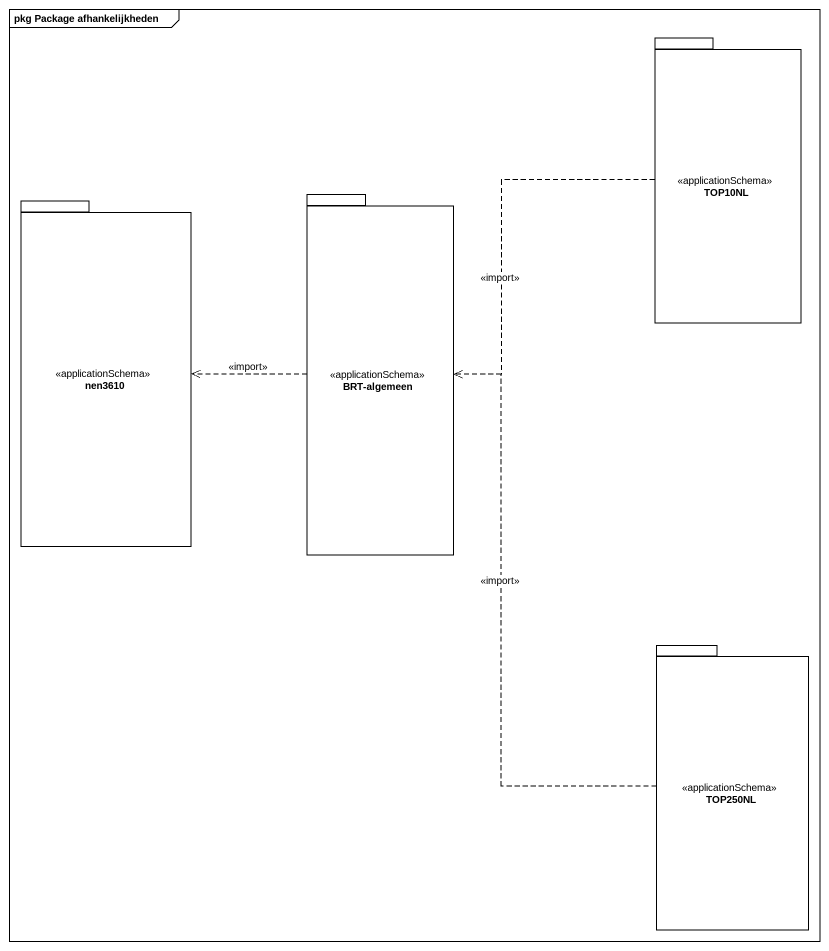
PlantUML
@startuml
mainframe pkg Package afhankelijkheden
package TOP10NL <<applicationSchema>> {
}
package nen3610 <<applicationSchema>> {
}
package "BRT-algemeen" as BRT_algemeen <<applicationSchema>> {
}
package TOP250NL <<applicationSchema>> {
}
TOP10NL .left.> BRT_algemeen : <<import>>
BRT_algemeen .left.> nen3610 : <<import>>
TOP250NL .up.> BRT_algemeen : <<import>>
@enduml
